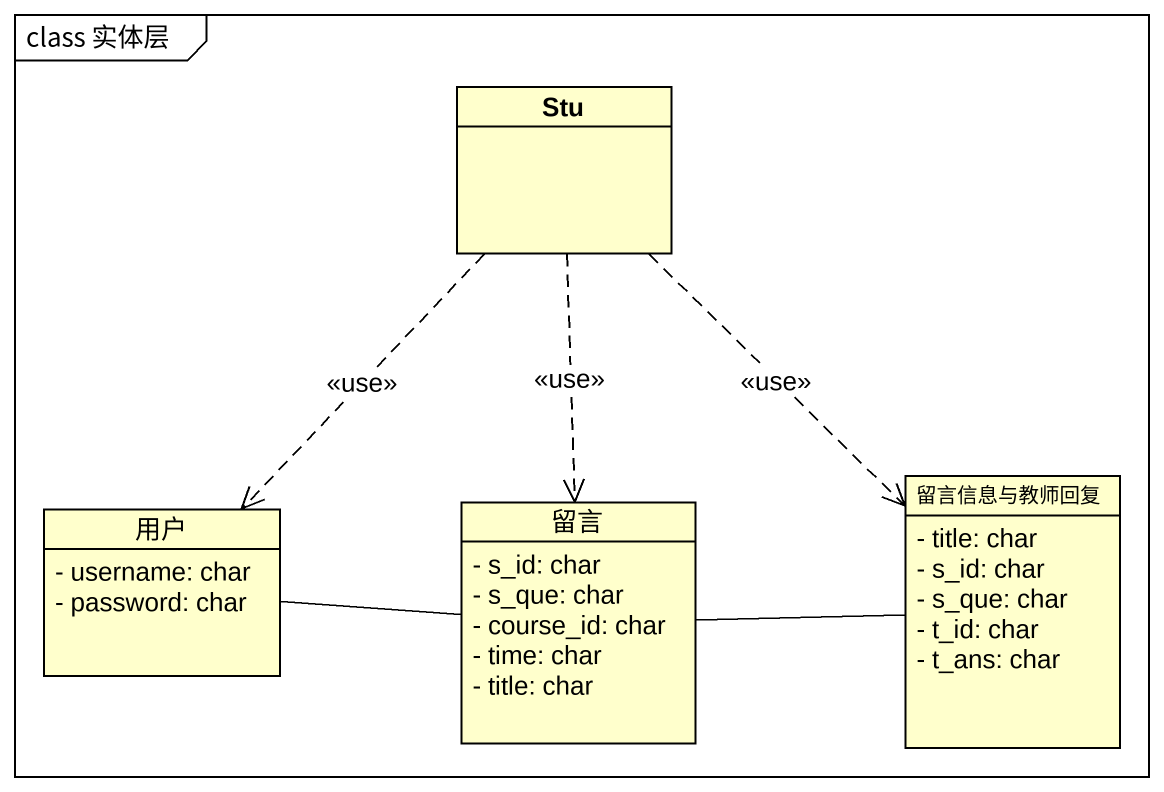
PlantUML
@startuml
mainframe class 实体层
hide circle
hide empty members
skinparam classAttributeIconSize 0
class Stu
class 留言信息与教师回复 {
  - title: char
  - s_id: char
  - s_que: char
  - t_id: char
  - t_ans: char
}
class 用户 {
  - username: char
  - password: char
}
class 留言 {
  - s_id: char
  - s_que: char
  - course_id: char
  - time: char
  - title: char
}
Stu ..> 留言信息与教师回复 : <<use>>
Stu ..> 用户 : <<use>>
Stu ..> 留言 : <<use>>
用户 -right- 留言
留言 -right- 留言信息与教师回复
@enduml
